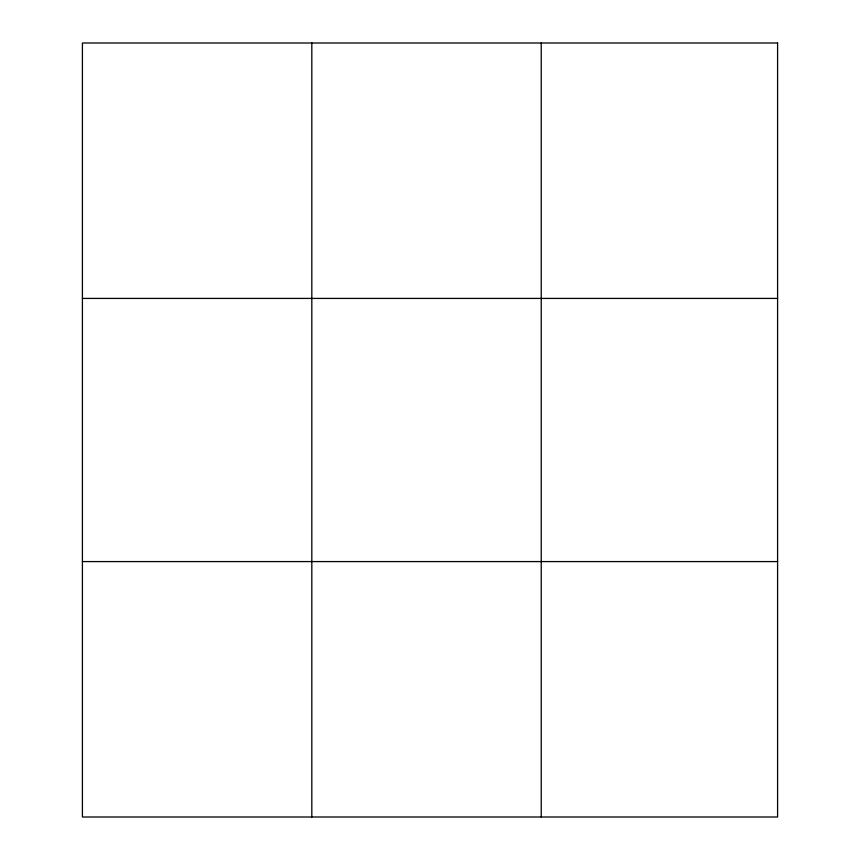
<?xml version="1.0" encoding="UTF-8"?>
<svg xmlns="http://www.w3.org/2000/svg" width="860" height="860" viewBox="0 0 860 860"><rect width="100%" height="100%" fill="white"/><g stroke="black" fill="none" stroke-linecap="round" stroke-linejoin="round"><path stroke-width="1.29" d="M311.815 817L311.815 43M541.23 817L541.23 43M82.409 298.42L777.591 298.42M82.409 561.58L777.591 561.58M777.591 43L777.591 817L82.409 817L82.409 43L777.591 43"/></g></svg>
